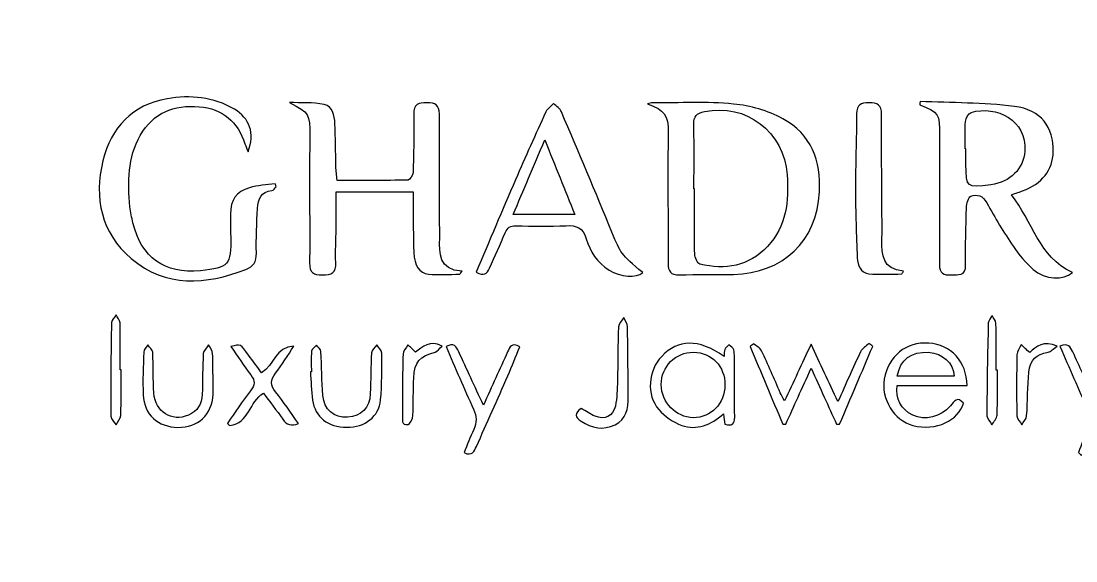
# Model space of a CAD drawing. Header units: millimetres. Extents: x -576 to 618, y 160 to 343.
# Drawn here: x 70.22 to 87.77, y 313.82 to 322.8 of the extents above; entities that cross this region are included whole.
import ezdxf

# ---------------------------------------------------------------- set-up
doc = ezdxf.new("R2010")
doc.units = ezdxf.units.MM
doc.header["$MEASUREMENT"] = 0
doc.layers.add('Layer 1', color=7, linetype='Continuous')

msp = doc.modelspace()

# ---------------------------------------------------------------- linework, layer by layer
at = {"layer": 'Layer 1', "color": 250, "lineweight": 18}
msp.add_open_spline([(63.3217, 343.1001), (63.3217, 343.1001), (97.1517, 343.1001), (97.1517, 343.1001), (98.7957, 343.1001), (100.1367, 341.7591), (100.1367, 340.1151), (100.1367, 340.1151), (100.1367, 306.2851), (100.1367, 306.2851), (100.1367, 304.6411), (98.7957, 303.3001), (97.1517, 303.3001), (97.1517, 303.3001), (63.3217, 303.3001), (63.3217, 303.3001), (61.6777, 303.3001), (60.3367, 304.6411), (60.3367, 306.2851), (60.3367, 306.2851), (60.3367, 340.1151), (60.3367, 340.1151), (60.3367, 341.7591), (61.6777, 343.1001), (63.3217, 343.1001)], degree=3, knots=[0, 0, 0, 0, 0.125, 0.125, 0.125, 0.25, 0.25, 0.25, 0.375, 0.375, 0.375, 0.5, 0.5, 0.5, 0.625, 0.625, 0.625, 0.75, 0.75, 0.75, 0.875, 0.875, 0.875, 1, 1, 1, 1], dxfattribs=at)
at = {"layer": 'Layer 1', "color": 230}
for points, knots in [([(73.998, 320.6265), (73.9802, 320.67), (73.9593, 320.7121), (73.9449, 320.7566), (73.8239, 321.1286), (73.5755, 321.3452), (73.1805, 321.3773), (72.7618, 321.4116), (72.4192, 321.2771), (72.2039, 320.9002), (71.9911, 320.5283), (71.9954, 320.1196), (72.0305, 319.7099), (72.0383, 319.6203), (72.0613, 319.5317), (72.0822, 319.444), (72.2174, 318.8684), (72.6126, 318.5875), (73.2026, 318.6465), (73.6778, 318.6946), (73.7172, 318.7389), (73.7072, 319.2122), (73.7047, 319.3367), (73.7028, 319.4616), (73.7044, 319.586), (73.7066, 319.8269), (73.7958, 319.9642), (74.0211, 320.0287), (74.158, 320.0678), (74.3044, 320.0733), (74.4463, 320.0939), (74.4529, 320.0768), (74.4594, 320.0602), (74.466, 320.0431), (74.442, 320.0222), (74.4195, 319.9851), (74.3933, 319.9826), (74.2111, 319.9632), (74.1606, 319.8366), (74.153, 319.6852), (74.1406, 319.4365), (74.13, 319.1869), (74.1353, 318.9376), (74.1381, 318.7966), (74.086, 318.7158), (73.958, 318.6674), (73.2912, 318.4141), (72.6332, 318.3564), (72.0526, 318.8524), (71.5524, 319.2802), (71.4298, 319.8547), (71.5812, 320.4756), (71.7172, 321.0321), (72.0716, 321.4081), (72.651, 321.509), (73.0355, 321.576), (73.4198, 321.5408), (73.7689, 321.3352), (74.0223, 321.1853), (74.1153, 320.938), (73.998, 320.6265)], [0, 0, 0, 0, 0.05, 0.05, 0.05, 0.1, 0.1, 0.1, 0.15, 0.15, 0.15, 0.2, 0.2, 0.2, 0.25, 0.25, 0.25, 0.3, 0.3, 0.3, 0.35, 0.35, 0.35, 0.4, 0.4, 0.4, 0.45, 0.45, 0.45, 0.5, 0.5, 0.5, 0.55, 0.55, 0.55, 0.6, 0.6, 0.6, 0.65, 0.65, 0.65, 0.7, 0.7, 0.7, 0.75, 0.75, 0.75, 0.8, 0.8, 0.8, 0.85, 0.85, 0.85, 0.9, 0.9, 0.9, 0.95, 0.95, 0.95, 1, 1, 1, 1]), ([(77.5177, 318.5875), (77.3436, 318.5875), (77.1686, 318.576), (76.996, 318.5913), (76.8466, 318.6043), (76.7627, 318.7345), (76.7542, 318.9517), (76.7436, 319.2234), (76.7455, 319.4958), (76.7427, 319.7682), (76.7421, 319.829), (76.7427, 319.8899), (76.7427, 319.9601), (76.7427, 319.9601), (75.4625, 319.9601), (75.4625, 319.9601), (75.4625, 319.7494), (75.4638, 319.5466), (75.4622, 319.3442), (75.4606, 319.157), (75.4457, 318.9694), (75.4563, 318.7828), (75.4659, 318.6088), (75.3861, 318.5776), (75.2335, 318.5766), (75.0831, 318.5753), (75.0185, 318.6159), (75.0204, 318.776), (75.0254, 319.2746), (75.0191, 319.7738), (75.0185, 320.2727), (75.0185, 320.4771), (75.0229, 320.6811), (75.0232, 320.8852), (75.0238, 321.2611), (75.0176, 321.2702), (74.6865, 321.4478), (74.8784, 321.439), (75.0746, 321.4518), (75.2609, 321.4147), (75.4073, 321.3853), (75.4354, 321.2312), (75.4413, 321.0977), (75.4519, 320.8596), (75.4516, 320.6215), (75.4581, 320.3835), (75.4603, 320.3108), (75.4697, 320.239), (75.4769, 320.1497), (75.8787, 320.1497), (76.2687, 320.147), (76.6584, 320.1554), (76.6884, 320.156), (76.7402, 320.2369), (76.7417, 320.2818), (76.7517, 320.6047), (76.7599, 320.9282), (76.7515, 321.2509), (76.7468, 321.4243), (76.8338, 321.4437), (76.9717, 321.4437), (77.1087, 321.4437), (77.181, 321.411), (77.1801, 321.2533), (77.1767, 320.5673), (77.1839, 319.8811), (77.1842, 319.1947), (77.1842, 318.9342), (77.1567, 318.6621), (77.5561, 318.6384), (77.5433, 318.6212), (77.5306, 318.6047), (77.5177, 318.5875)], [0, 0, 0, 0, 0.0416667, 0.0416667, 0.0416667, 0.0833333, 0.0833333, 0.0833333, 0.125, 0.125, 0.125, 0.1666667, 0.1666667, 0.1666667, 0.2083333, 0.2083333, 0.2083333, 0.25, 0.25, 0.25, 0.2916667, 0.2916667, 0.2916667, 0.3333333, 0.3333333, 0.3333333, 0.375, 0.375, 0.375, 0.4166667, 0.4166667, 0.4166667, 0.4583333, 0.4583333, 0.4583333, 0.5, 0.5, 0.5, 0.5416667, 0.5416667, 0.5416667, 0.5833333, 0.5833333, 0.5833333, 0.625, 0.625, 0.625, 0.6666667, 0.6666667, 0.6666667, 0.7083333, 0.7083333, 0.7083333, 0.75, 0.75, 0.75, 0.7916667, 0.7916667, 0.7916667, 0.8333333, 0.8333333, 0.8333333, 0.875, 0.875, 0.875, 0.9166667, 0.9166667, 0.9166667, 0.9583333, 0.9583333, 0.9583333, 1, 1, 1, 1]), ([(77.7905, 318.6221), (78.0117, 319.1426), (78.226, 319.653), (78.4457, 320.161), (78.6098, 320.5401), (78.779, 320.9173), (78.952, 321.2924), (78.9771, 321.3467), (79.0363, 321.385), (79.0797, 321.4306), (79.124, 321.3844), (79.1864, 321.346), (79.2101, 321.2908), (79.494, 320.6247), (79.7755, 319.9575), (80.0507, 319.2877), (80.1976, 318.9304), (80.1917, 318.928), (80.5636, 318.6147), (80.4529, 318.5208), (80.1923, 318.5429), (80.0039, 318.6574), (79.803, 318.7791), (79.6862, 318.9666), (79.621, 319.1804), (79.5661, 319.361), (79.4632, 319.4063), (79.2859, 319.3965), (79.0092, 319.3816), (78.7308, 319.3894), (78.4532, 319.3944), (78.3611, 319.3959), (78.3099, 319.366), (78.2741, 319.2789), (78.192, 319.0802), (78.0984, 318.8864), (78.0123, 318.6895), (77.9721, 318.5975), (77.919, 318.5492), (77.7905, 318.6221)], [0, 0, 0, 0, 0.0769231, 0.0769231, 0.0769231, 0.1538462, 0.1538462, 0.1538462, 0.2307692, 0.2307692, 0.2307692, 0.3076923, 0.3076923, 0.3076923, 0.3846154, 0.3846154, 0.3846154, 0.4615385, 0.4615385, 0.4615385, 0.5384615, 0.5384615, 0.5384615, 0.6153846, 0.6153846, 0.6153846, 0.6923077, 0.6923077, 0.6923077, 0.7692308, 0.7692308, 0.7692308, 0.8461538, 0.8461538, 0.8461538, 0.9230769, 0.9230769, 0.9230769, 1, 1, 1, 1]), ([(80.6398, 321.4248), (80.6707, 321.4304), (80.7013, 321.441), (80.7318, 321.4407), (81.1793, 321.4386), (81.6292, 321.4635), (82.0725, 321.4217), (82.3521, 321.3951), (82.6442, 321.3097), (82.8916, 321.1774), (83.3652, 320.925), (83.5293, 320.4704), (83.5022, 319.9583), (83.4582, 319.1337), (82.9, 318.6076), (82.0709, 318.5852), (81.7715, 318.5768), (81.471, 318.5876), (81.1711, 318.5786), (81.0277, 318.5745), (80.9833, 318.6348), (80.9836, 318.7686), (80.9852, 319.3518), (80.9808, 319.9349), (80.9799, 320.5178), (80.9799, 320.6594), (80.9893, 320.8008), (80.9873, 320.9424), (80.9833, 321.2466), (80.9312, 321.3134), (80.6398, 321.4248)], [0, 0, 0, 0, 0.1, 0.1, 0.1, 0.2, 0.2, 0.2, 0.3, 0.3, 0.3, 0.4, 0.4, 0.4, 0.5, 0.5, 0.5, 0.6, 0.6, 0.6, 0.7, 0.7, 0.7, 0.8, 0.8, 0.8, 0.9, 0.9, 0.9, 1, 1, 1, 1]), ([(81.4142, 320.0117), (81.4142, 320.0117), (81.4227, 320.0117), (81.4227, 320.0117), (81.4227, 319.6494), (81.4188, 319.2869), (81.4267, 318.9246), (81.4282, 318.8663), (81.4723, 318.768), (81.5131, 318.758), (81.9362, 318.6569), (82.3262, 318.7181), (82.6358, 319.0498), (82.9509, 319.387), (82.9958, 319.8073), (82.9642, 320.2407), (82.9115, 320.9646), (82.28, 321.4413), (81.5887, 321.295), (81.4607, 321.2681), (81.4082, 321.2176), (81.4114, 321.0819), (81.4202, 320.7252), (81.4142, 320.3686), (81.4142, 320.0117)], [0, 0, 0, 0, 0.125, 0.125, 0.125, 0.25, 0.25, 0.25, 0.375, 0.375, 0.375, 0.5, 0.5, 0.5, 0.625, 0.625, 0.625, 0.75, 0.75, 0.75, 0.875, 0.875, 0.875, 1, 1, 1, 1]), ([(84.8741, 318.5924), (84.6909, 318.5924), (84.5056, 318.5777), (84.3243, 318.5974), (84.1873, 318.612), (84.1355, 318.7353), (84.1306, 318.8616), (84.1162, 319.2408), (84.1015, 319.6199), (84.1006, 319.9989), (84.1, 320.4183), (84.1187, 320.837), (84.119, 321.2564), (84.1193, 321.4124), (84.1902, 321.4457), (84.3281, 321.4432), (84.4651, 321.4408), (84.5359, 321.4071), (84.5353, 321.251), (84.5324, 320.6165), (84.5402, 319.9821), (84.5433, 319.3475), (84.5437, 319.2854), (84.5424, 319.223), (84.5418, 319.1606), (84.539, 318.911), (84.5465, 318.6679), (84.8997, 318.6402), (84.8913, 318.6245), (84.8825, 318.6086), (84.8741, 318.5924)], [0, 0, 0, 0, 0.1, 0.1, 0.1, 0.2, 0.2, 0.2, 0.3, 0.3, 0.3, 0.4, 0.4, 0.4, 0.5, 0.5, 0.5, 0.6, 0.6, 0.6, 0.7, 0.7, 0.7, 0.8, 0.8, 0.8, 0.9, 0.9, 0.9, 1, 1, 1, 1]), ([(85.1761, 321.4631), (85.6994, 321.4394), (86.2267, 321.4482), (86.7446, 321.3823), (87.1921, 321.3253), (87.397, 321.0382), (87.3908, 320.6248), (87.3864, 320.3249), (87.2026, 320.0906), (86.8815, 319.9758), (86.8301, 319.9574), (86.778, 319.9402), (86.6953, 319.9115), (87.046, 319.4719), (87.1505, 318.8744), (87.709, 318.6173), (87.5587, 318.4831), (87.2557, 318.4965), (87.0582, 318.6672), (86.9315, 318.7761), (86.822, 318.9115), (86.7281, 319.0506), (86.5699, 319.285), (86.4216, 319.5271), (86.2862, 319.7754), (86.2198, 319.8971), (86.125, 319.9255), (86.0219, 319.8865), (85.9786, 319.87), (85.9512, 319.763), (85.9486, 319.6956), (85.9368, 319.3789), (85.9284, 319.0613), (85.9337, 318.7445), (85.9374, 318.5486), (85.8098, 318.5873), (85.6947, 318.5789), (85.5655, 318.5699), (85.4962, 318.6005), (85.4978, 318.7521), (85.5037, 319.4656), (85.4999, 320.1795), (85.5015, 320.8931), (85.5025, 321.2616), (85.4925, 321.2797), (85.1727, 321.4057), (85.1739, 321.4248), (85.1748, 321.4441), (85.1761, 321.4631)], [0, 0, 0, 0, 0.0625, 0.0625, 0.0625, 0.125, 0.125, 0.125, 0.1875, 0.1875, 0.1875, 0.25, 0.25, 0.25, 0.3125, 0.3125, 0.3125, 0.375, 0.375, 0.375, 0.4375, 0.4375, 0.4375, 0.5, 0.5, 0.5, 0.5625, 0.5625, 0.5625, 0.625, 0.625, 0.625, 0.6875, 0.6875, 0.6875, 0.75, 0.75, 0.75, 0.8125, 0.8125, 0.8125, 0.875, 0.875, 0.875, 0.9375, 0.9375, 0.9375, 1, 1, 1, 1]), ([(85.9271, 320.6759), (85.9271, 320.6759), (85.9377, 320.6759), (85.9377, 320.6759), (85.9377, 320.5913), (85.9365, 320.5065), (85.938, 320.422), (85.9453, 320.0229), (85.9455, 320.0229), (86.3542, 320.0775), (86.6732, 320.1202), (86.8968, 320.3433), (86.9187, 320.6363), (86.9568, 321.1546), (86.4475, 321.4026), (86.0254, 321.2816), (85.9821, 321.2691), (85.9361, 321.1867), (85.9318, 321.1331), (85.919, 320.9814), (85.9271, 320.8282), (85.9271, 320.6759)], [0, 0, 0, 0, 0.1428571, 0.1428571, 0.1428571, 0.2857143, 0.2857143, 0.2857143, 0.4285714, 0.4285714, 0.4285714, 0.5714286, 0.5714286, 0.5714286, 0.7142857, 0.7142857, 0.7142857, 0.8571429, 0.8571429, 0.8571429, 1, 1, 1, 1]), ([(78.9324, 320.8237), (78.7455, 320.3825), (78.5786, 319.9879), (78.4073, 319.5828), (78.4073, 319.5828), (79.4313, 319.5828), (79.4313, 319.5828), (79.2663, 319.9931), (79.1093, 320.3838), (78.9324, 320.8237)], [0, 0, 0, 0, 0.3333333, 0.3333333, 0.3333333, 0.6666667, 0.6666667, 0.6666667, 1, 1, 1, 1]), ([(71.8829, 316.9994), (71.8829, 316.7452), (71.8876, 316.4905), (71.8791, 316.2365), (71.8773, 316.1835), (71.8277, 316.1321), (71.7999, 316.0799), (71.7696, 316.1286), (71.7138, 316.1773), (71.7135, 316.2263), (71.711, 316.746), (71.7153, 317.2662), (71.7247, 317.786), (71.7253, 317.8278), (71.7743, 317.869), (71.8011, 317.9101), (71.8242, 317.8665), (71.8664, 317.8235), (71.8676, 317.7794), (71.8738, 317.5196), (71.8705, 317.2593), (71.8705, 316.9994), (71.8705, 316.9994), (71.8829, 316.9994), (71.8829, 316.9994)], [0, 0, 0, 0, 0.125, 0.125, 0.125, 0.25, 0.25, 0.25, 0.375, 0.375, 0.375, 0.5, 0.5, 0.5, 0.625, 0.625, 0.625, 0.75, 0.75, 0.75, 0.875, 0.875, 0.875, 1, 1, 1, 1]), ([(79.5364, 316.3547), (79.6209, 316.3075), (79.6917, 316.2595), (79.7688, 316.2264), (79.9261, 316.1588), (80.0727, 316.2258), (80.1073, 316.3943), (80.1354, 316.5309), (80.1376, 316.6739), (80.1414, 316.8149), (80.1495, 317.1144), (80.1473, 317.4142), (80.1595, 317.7138), (80.1616, 317.7656), (80.2153, 317.8159), (80.2453, 317.8664), (80.2671, 317.8161), (80.3067, 317.7659), (80.308, 317.7154), (80.3164, 317.325), (80.317, 316.9347), (80.3213, 316.544), (80.3236, 316.3534), (80.2876, 316.1768), (80.1008, 316.0826), (79.9051, 315.9844), (79.7167, 316.0308), (79.5379, 316.1413), (79.4319, 316.2071), (79.4281, 316.2742), (79.5364, 316.3547)], [0, 0, 0, 0, 0.1, 0.1, 0.1, 0.2, 0.2, 0.2, 0.3, 0.3, 0.3, 0.4, 0.4, 0.4, 0.5, 0.5, 0.5, 0.6, 0.6, 0.6, 0.7, 0.7, 0.7, 0.8, 0.8, 0.8, 0.9, 0.9, 0.9, 1, 1, 1, 1]), ([(86.4622, 316.9915), (86.4622, 316.7425), (86.4678, 316.4932), (86.4581, 316.2446), (86.4559, 316.1884), (86.401, 316.1344), (86.3705, 316.0792), (86.3411, 316.131), (86.2866, 316.1827), (86.2866, 316.2342), (86.2884, 316.7494), (86.2984, 317.2645), (86.3109, 317.779), (86.3121, 317.8202), (86.3517, 317.8604), (86.3739, 317.901), (86.3963, 317.858), (86.4372, 317.8159), (86.4382, 317.7724), (86.4441, 317.5122), (86.4413, 317.2517), (86.4413, 316.9915), (86.4413, 316.9915), (86.4622, 316.9915), (86.4622, 316.9915)], [0, 0, 0, 0, 0.125, 0.125, 0.125, 0.25, 0.25, 0.25, 0.375, 0.375, 0.375, 0.5, 0.5, 0.5, 0.625, 0.625, 0.625, 0.75, 0.75, 0.75, 0.875, 0.875, 0.875, 1, 1, 1, 1]), ([(76.7844, 317.2925), (76.9015, 317.3736), (77.0154, 317.5078), (77.2235, 317.3912), (77.1798, 317.3522), (77.1492, 317.3025), (77.1083, 317.2917), (76.8503, 317.2223), (76.7658, 317.1316), (76.7523, 316.8623), (76.7417, 316.6535), (76.7501, 316.4439), (76.7383, 316.2352), (76.7352, 316.1824), (76.6925, 316.0931), (76.6574, 316.0882), (76.5395, 316.0701), (76.5655, 316.1746), (76.5655, 316.2408), (76.5648, 316.5802), (76.5651, 316.9194), (76.5745, 317.2582), (76.5761, 317.3113), (76.6257, 317.3628), (76.6531, 317.4149), (76.6927, 317.3781), (76.7321, 317.3413), (76.7844, 317.2925)], [0, 0, 0, 0, 0.1111111, 0.1111111, 0.1111111, 0.2222222, 0.2222222, 0.2222222, 0.3333333, 0.3333333, 0.3333333, 0.4444444, 0.4444444, 0.4444444, 0.5555556, 0.5555556, 0.5555556, 0.6666667, 0.6666667, 0.6666667, 0.7777778, 0.7777778, 0.7777778, 0.8888889, 0.8888889, 0.8888889, 1, 1, 1, 1]), ([(78.5153, 317.38), (78.4498, 317.2187), (78.3877, 317.0567), (78.3181, 316.8976), (78.1455, 316.5042), (77.9702, 316.112), (77.7948, 315.7198), (77.7605, 315.6431), (77.7281, 315.556), (77.5892, 315.6184), (77.6426, 315.7482), (77.69, 315.8786), (77.7499, 316.0037), (77.8058, 316.1201), (77.802, 316.2231), (77.7474, 316.3419), (77.5892, 316.6846), (77.4432, 317.0328), (77.2904, 317.3835), (77.4176, 317.4558), (77.4617, 317.385), (77.5022, 317.2961), (77.6329, 317.0097), (77.7658, 316.7242), (77.9116, 316.4091), (78.0544, 316.7242), (78.1839, 317.0106), (78.3144, 317.2964), (78.3503, 317.3744), (78.3849, 317.4596), (78.5153, 317.38)], [0, 0, 0, 0, 0.1, 0.1, 0.1, 0.2, 0.2, 0.2, 0.3, 0.3, 0.3, 0.4, 0.4, 0.4, 0.5, 0.5, 0.5, 0.6, 0.6, 0.6, 0.7, 0.7, 0.7, 0.8, 0.8, 0.8, 0.9, 0.9, 0.9, 1, 1, 1, 1]), ([(81.9155, 317.2208), (81.9202, 317.272), (81.9158, 317.3088), (81.9286, 317.3372), (81.942, 317.3668), (81.9722, 317.3884), (81.9957, 317.4137), (82.0241, 317.3866), (82.0731, 317.3619), (82.078, 317.3307), (82.0915, 317.2473), (82.0874, 317.1616), (82.088, 317.0764), (82.0896, 316.7881), (82.089, 316.4995), (82.0927, 316.2109), (82.0939, 316.0979), (82.0527, 316.052), (81.9301, 316.0948), (81.923, 316.1404), (81.9155, 316.1894), (81.9042, 316.2621), (81.6959, 316.0845), (81.4649, 315.9819), (81.211, 316.0726), (81.0696, 316.1232), (80.9274, 316.2199), (80.8297, 316.3342), (80.6166, 316.5837), (80.6515, 316.9843), (80.878, 317.2205), (81.1573, 317.5126), (81.4786, 317.5169), (81.9155, 317.2208)], [0, 0, 0, 0, 0.0909091, 0.0909091, 0.0909091, 0.1818182, 0.1818182, 0.1818182, 0.2727273, 0.2727273, 0.2727273, 0.3636364, 0.3636364, 0.3636364, 0.4545455, 0.4545455, 0.4545455, 0.5454545, 0.5454545, 0.5454545, 0.6363636, 0.6363636, 0.6363636, 0.7272727, 0.7272727, 0.7272727, 0.8181818, 0.8181818, 0.8181818, 0.9090909, 0.9090909, 0.9090909, 1, 1, 1, 1]), ([(83.3643, 317.0238), (83.2117, 316.6875), (83.0766, 316.3908), (82.9418, 316.094), (82.9256, 316.0924), (82.909, 316.0912), (82.8925, 316.09), (82.7116, 316.5218), (82.5302, 316.9533), (82.349, 317.3851), (82.368, 317.4004), (82.3864, 317.416), (82.4052, 317.4317), (82.4507, 317.3927), (82.5153, 317.3627), (82.539, 317.3131), (82.6491, 317.0831), (82.7475, 316.8482), (82.8507, 316.6151), (82.8685, 316.5754), (82.8909, 316.538), (82.9225, 316.4784), (83.0694, 316.7945), (83.2068, 317.0903), (83.3634, 317.4266), (83.5191, 317.0925), (83.6576, 316.7945), (83.8099, 316.4675), (83.9424, 316.7633), (84.0585, 317.0322), (84.1846, 317.2965), (84.211, 317.3521), (84.2757, 317.3889), (84.3225, 317.4344), (84.3446, 317.4191), (84.3664, 317.4035), (84.388, 317.388), (84.2045, 316.9561), (84.0208, 316.5243), (83.8373, 316.0931), (83.8205, 316.0922), (83.8033, 316.0912), (83.7868, 316.0906), (83.651, 316.3901), (83.5153, 316.6896), (83.3643, 317.0238)], [0, 0, 0, 0, 0.0666667, 0.0666667, 0.0666667, 0.1333333, 0.1333333, 0.1333333, 0.2, 0.2, 0.2, 0.2666667, 0.2666667, 0.2666667, 0.3333333, 0.3333333, 0.3333333, 0.4, 0.4, 0.4, 0.4666667, 0.4666667, 0.4666667, 0.5333333, 0.5333333, 0.5333333, 0.6, 0.6, 0.6, 0.6666667, 0.6666667, 0.6666667, 0.7333333, 0.7333333, 0.7333333, 0.8, 0.8, 0.8, 0.8666667, 0.8666667, 0.8666667, 0.9333333, 0.9333333, 0.9333333, 1, 1, 1, 1]), ([(85.9568, 316.7359), (85.9568, 316.7359), (84.7971, 316.7359), (84.7971, 316.7359), (84.7599, 316.5187), (84.8589, 316.3362), (85.0529, 316.2448), (85.2607, 316.1465), (85.5175, 316.2071), (85.6804, 316.3989), (85.7449, 316.475), (85.7974, 316.5646), (85.8966, 316.4414), (85.8223, 316.1643), (85.4479, 315.9668), (85.0529, 316.0729), (84.7452, 316.1556), (84.5222, 316.5187), (84.5799, 316.8423), (84.6488, 317.2274), (84.9459, 317.4682), (85.32, 317.4417), (85.6913, 317.4155), (85.9518, 317.1368), (85.9568, 316.7359)], [0, 0, 0, 0, 0.125, 0.125, 0.125, 0.25, 0.25, 0.25, 0.375, 0.375, 0.375, 0.5, 0.5, 0.5, 0.625, 0.625, 0.625, 0.75, 0.75, 0.75, 0.875, 0.875, 0.875, 1, 1, 1, 1]), ([(87.0003, 317.2847), (87.111, 317.3866), (87.2324, 317.4896), (87.4552, 317.3895), (87.3894, 317.3452), (87.351, 317.3012), (87.3054, 317.2921), (87.1055, 317.2522), (87.0069, 317.1692), (86.9862, 316.9598), (86.9628, 316.719), (86.9672, 316.4753), (86.9491, 316.2334), (86.945, 316.1811), (86.897, 316.1317), (86.8692, 316.0809), (86.8399, 316.1311), (86.7863, 316.1807), (86.7857, 316.2316), (86.7791, 316.5704), (86.7806, 316.9096), (86.7878, 317.2484), (86.789, 317.3046), (86.8327, 317.3598), (86.8568, 317.4154), (86.9001, 317.376), (86.9429, 317.3368), (87.0003, 317.2847)], [0, 0, 0, 0, 0.1111111, 0.1111111, 0.1111111, 0.2222222, 0.2222222, 0.2222222, 0.3333333, 0.3333333, 0.3333333, 0.4444444, 0.4444444, 0.4444444, 0.5555556, 0.5555556, 0.5555556, 0.6666667, 0.6666667, 0.6666667, 0.7777778, 0.7777778, 0.7777778, 0.8888889, 0.8888889, 0.8888889, 1, 1, 1, 1]), ([(87.5021, 317.3885), (87.6378, 317.4525), (87.6788, 317.3758), (87.7158, 317.2962), (87.8275, 317.0553), (87.9377, 316.8132), (88.0494, 316.572), (88.07, 316.5271), (88.094, 316.484), (88.1296, 316.4141), (88.2709, 316.7264), (88.3976, 317.0154), (88.5343, 317.2993), (88.5614, 317.3552), (88.6275, 317.3923), (88.6759, 317.4379), (88.6912, 317.426), (88.7061, 317.4138), (88.7218, 317.4019), (88.7114, 317.3611), (88.7071, 317.3174), (88.6906, 317.2796), (88.46, 316.7514), (88.2298, 316.2232), (87.9933, 315.6977), (87.9708, 315.6481), (87.9053, 315.6178), (87.8597, 315.5786), (87.8432, 315.5926), (87.8263, 315.6066), (87.8091, 315.6207), (87.8634, 315.7539), (87.9124, 315.8893), (87.9739, 316.0191), (88.0238, 316.1249), (88.0213, 316.2163), (87.9717, 316.3243), (87.8107, 316.6722), (87.6613, 317.0254), (87.5021, 317.3885)], [0, 0, 0, 0, 0.0769231, 0.0769231, 0.0769231, 0.1538462, 0.1538462, 0.1538462, 0.2307692, 0.2307692, 0.2307692, 0.3076923, 0.3076923, 0.3076923, 0.3846154, 0.3846154, 0.3846154, 0.4615385, 0.4615385, 0.4615385, 0.5384615, 0.5384615, 0.5384615, 0.6153846, 0.6153846, 0.6153846, 0.6923077, 0.6923077, 0.6923077, 0.7692308, 0.7692308, 0.7692308, 0.8461538, 0.8461538, 0.8461538, 0.9230769, 0.9230769, 0.9230769, 1, 1, 1, 1]), ([(73.4159, 316.9272), (73.4159, 316.8142), (73.4218, 316.7004), (73.4149, 316.5881), (73.394, 316.2458), (73.1675, 316.0361), (72.8296, 316.0398), (72.496, 316.0439), (72.2667, 316.2508), (72.2526, 316.5815), (72.2424, 316.8183), (72.2526, 317.0564), (72.262, 317.2939), (72.2636, 317.3338), (72.3051, 317.3721), (72.3285, 317.4111), (72.3572, 317.3705), (72.4084, 317.3313), (72.4105, 317.2892), (72.4231, 317.0636), (72.4146, 316.8364), (72.4296, 316.6108), (72.4505, 316.2973), (72.7291, 316.1235), (73.0043, 316.2433), (73.1541, 316.3085), (73.2305, 316.4261), (73.2343, 316.5883), (73.2402, 316.8149), (73.238, 317.0411), (73.2521, 317.267), (73.2549, 317.3176), (73.3098, 317.365), (73.341, 317.4142), (73.364, 317.3646), (73.4028, 317.317), (73.4071, 317.2661), (73.4175, 317.154), (73.4102, 317.0402), (73.4102, 316.9272), (73.4102, 316.9272), (73.4159, 316.9272), (73.4159, 316.9272)], [0, 0, 0, 0, 0.0714286, 0.0714286, 0.0714286, 0.1428571, 0.1428571, 0.1428571, 0.2142857, 0.2142857, 0.2142857, 0.2857143, 0.2857143, 0.2857143, 0.3571429, 0.3571429, 0.3571429, 0.4285714, 0.4285714, 0.4285714, 0.5, 0.5, 0.5, 0.5714286, 0.5714286, 0.5714286, 0.6428571, 0.6428571, 0.6428571, 0.7142857, 0.7142857, 0.7142857, 0.7857143, 0.7857143, 0.7857143, 0.8571429, 0.8571429, 0.8571429, 0.9285714, 0.9285714, 0.9285714, 1, 1, 1, 1]), ([(74.8351, 316.1048), (74.7138, 316.0524), (74.6401, 316.0817), (74.5749, 316.175), (74.4716, 316.3229), (74.3593, 316.4646), (74.251, 316.6087), (74.0233, 316.4696), (74.0068, 316.1058), (73.6945, 316.0693), (73.68, 316.0814), (73.6657, 316.0936), (73.6517, 316.1054), (73.7793, 316.2868), (73.9004, 316.4733), (74.037, 316.6471), (74.1122, 316.7432), (74.1187, 316.8143), (74.0429, 316.9123), (73.9265, 317.063), (73.8236, 317.2246), (73.7122, 317.3853), (73.872, 317.4284), (73.8716, 317.428), (74.0058, 317.2415), (74.0773, 317.1417), (74.1512, 317.0437), (74.2204, 316.9497), (74.4352, 317.0745), (74.4501, 317.3882), (74.7593, 317.39), (74.6576, 317.2393), (74.5631, 317.0827), (74.4514, 316.9397), (74.364, 316.8278), (74.3628, 316.7416), (74.453, 316.6303), (74.5871, 316.4643), (74.705, 316.2855), (74.8351, 316.1048)], [0, 0, 0, 0, 0.0769231, 0.0769231, 0.0769231, 0.1538462, 0.1538462, 0.1538462, 0.2307692, 0.2307692, 0.2307692, 0.3076923, 0.3076923, 0.3076923, 0.3846154, 0.3846154, 0.3846154, 0.4615385, 0.4615385, 0.4615385, 0.5384615, 0.5384615, 0.5384615, 0.6153846, 0.6153846, 0.6153846, 0.6923077, 0.6923077, 0.6923077, 0.7692308, 0.7692308, 0.7692308, 0.8461538, 0.8461538, 0.8461538, 0.9230769, 0.9230769, 0.9230769, 1, 1, 1, 1]), ([(75.0498, 316.9662), (75.0498, 317.0795), (75.043, 317.1937), (75.0539, 317.306), (75.0573, 317.3428), (75.1078, 317.3752), (75.1366, 317.4096), (75.1618, 317.3734), (75.2068, 317.3382), (75.2093, 317.3004), (75.2242, 317.0576), (75.2215, 316.8133), (75.2411, 316.5706), (75.2601, 316.3357), (75.4267, 316.1971), (75.6504, 316.2087), (75.8801, 316.2202), (76.0208, 316.3628), (76.0305, 316.6014), (76.0392, 316.828), (76.0376, 317.0548), (76.0517, 317.281), (76.0545, 317.3272), (76.1069, 317.3703), (76.1362, 317.4146), (76.1659, 317.3687), (76.2208, 317.3225), (76.2211, 317.2761), (76.2226, 317.0162), (76.2245, 316.7547), (76.2005, 316.4964), (76.1743, 316.2158), (75.9428, 316.0402), (75.6386, 316.0405), (75.3303, 316.0408), (75.1091, 316.2121), (75.0704, 316.4923), (75.0492, 316.6486), (75.0445, 316.8074), (75.0326, 316.9653), (75.0383, 316.9656), (75.0439, 316.9659), (75.0498, 316.9662)], [0, 0, 0, 0, 0.0714286, 0.0714286, 0.0714286, 0.1428571, 0.1428571, 0.1428571, 0.2142857, 0.2142857, 0.2142857, 0.2857143, 0.2857143, 0.2857143, 0.3571429, 0.3571429, 0.3571429, 0.4285714, 0.4285714, 0.4285714, 0.5, 0.5, 0.5, 0.5714286, 0.5714286, 0.5714286, 0.6428571, 0.6428571, 0.6428571, 0.7142857, 0.7142857, 0.7142857, 0.7857143, 0.7857143, 0.7857143, 0.8571429, 0.8571429, 0.8571429, 0.9285714, 0.9285714, 0.9285714, 1, 1, 1, 1]), ([(81.4066, 317.2898), (81.1071, 317.2917), (80.8696, 317.0539), (80.8696, 316.7519), (80.87, 316.458), (81.1186, 316.2003), (81.4012, 316.2009), (81.7018, 316.2015), (81.9277, 316.4339), (81.9301, 316.7453), (81.9326, 317.0549), (81.7083, 317.2879), (81.4066, 317.2898)], [0, 0, 0, 0, 0.25, 0.25, 0.25, 0.5, 0.5, 0.5, 0.75, 0.75, 0.75, 1, 1, 1, 1]), ([(85.7428, 316.8907), (85.7265, 317.1143), (85.5543, 317.2741), (85.3166, 317.2887), (85.0305, 317.3069), (84.8463, 317.1686), (84.7955, 316.8907), (84.7955, 316.8907), (85.7428, 316.8907), (85.7428, 316.8907)], [0, 0, 0, 0, 0.3333333, 0.3333333, 0.3333333, 0.6666667, 0.6666667, 0.6666667, 1, 1, 1, 1])]:
    msp.add_open_spline(points, degree=3, knots=knots, dxfattribs=at)

doc.saveas('drawing.dxf')
